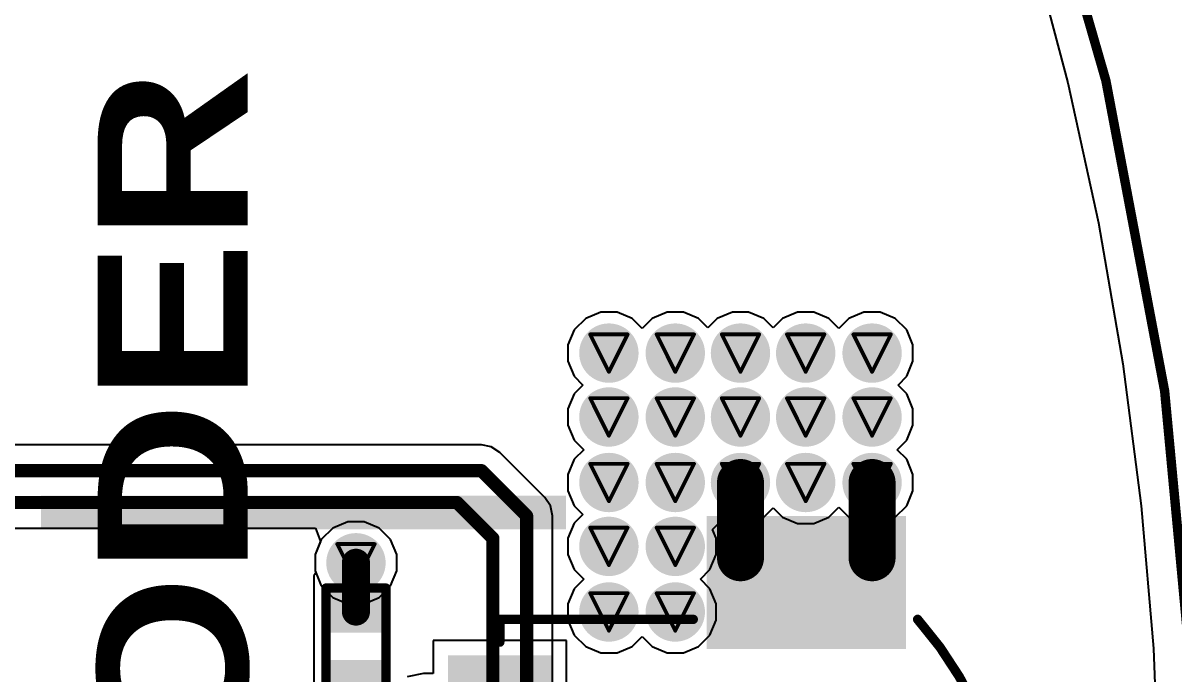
# Model space of a CAD drawing. Header units: inches. Extents: x -6 to 385, y -2 to 98.
# Drawn here: x 69.61 to 85.19, y 25.06 to 33.88 of the extents above; entities that cross this region are included whole.
import ezdxf

# ---------------------------------------------------------------- set-up
doc = ezdxf.new("R2010")
doc.units = ezdxf.units.IN
for name, color, linetype in [('Board outline', 216, 'Continuous'), ('Bottom Layer', 5, 'Continuous'), ('Bottom Overlay', 54, 'Continuous'), ('Bottom Paste', 16, 'Continuous'), ('Bottom Solder', 6, 'Continuous'), ('Drill Drawing', 1, 'Continuous'), ('Layer 1', 16, 'Continuous'), ('Layer 2', 76, 'Continuous'), ('Pad Holes', 156, 'Continuous'), ('Top Layer', 1, 'Continuous'), ('Top Overlay', 2, 'Continuous'), ('Top Paste', 8, 'Continuous'), ('Top Solder', 216, 'Continuous'), ('Via Holes', 16, 'Continuous')]:
    doc.layers.add(name, color=color, linetype=linetype)
doc.styles.add('Arial Black_Bold', font='', dxfattribs={"height": 0.2})
doc.styles.get('Arial Black_Bold').set_extended_font_data('Arial Black', bold=True)

# ---------------------------------------------------------------- blocks, each defined once
blk = doc.blocks.new('R___0402_B_25')
at = {"layer": 'Bottom Layer'}
for points in [[(-0.241, 0.318), (-0.241, -0.318), (-0.699, -0.318), (-0.699, 0.318)], [(0.699, 0.318), (0.699, -0.318), (0.241, -0.318), (0.241, 0.318)]]:
    blk.add_hatch(color=5, dxfattribs=at).paths.add_polyline_path(points)
at = {"layer": 'Bottom Paste'}
for points in [[(-0.241, 0.318), (-0.241, -0.318), (-0.699, -0.318), (-0.699, 0.318)], [(0.699, 0.318), (0.699, -0.318), (0.241, -0.318), (0.241, 0.318)]]:
    blk.add_hatch(color=16, dxfattribs=at).paths.add_polyline_path(points)
at = {"layer": 'Bottom Solder'}
for points in [[(-0.186, 0.373), (-0.186, -0.373), (-0.754, -0.373), (-0.754, 0.373)], [(0.754, 0.373), (0.754, -0.373), (0.186, -0.373), (0.186, 0.373)]]:
    blk.add_hatch(color=6, dxfattribs=at).paths.add_polyline_path(points)
at = {"layer": 'Bottom Overlay'}
for points, const_width in [([(-0.787, 0.406), (-0.787, -0.406)], 0.127), ([(-0.787, 0.406), (0.787, 0.406)], 0.127), ([(0.787, 0.406), (0.787, -0.406)], 0.127), ([(-0.813, 0.432), (0.813, 0.432)], 0.00323), ([(-0.787, -0.406), (0.787, -0.406)], 0.127)]:
    blk.add_lwpolyline(points, dxfattribs=dict(at, const_width=const_width))
for points, const_width in [([(-0.819, 0.406, 1), (-0.756, 0.406, 1)], 0.0635), ([(-0.819, 0.406, 1), (-0.756, 0.406, 1)], 0.0635), ([(0.756, 0.406, 1), (0.819, 0.406, 1)], 0.0635), ([(0.756, 0.406, 1), (0.819, 0.406, 1)], 0.0635), ([(-0.814, 0.432, 1), (-0.812, 0.432, 1)], 0.00161), ([(0.812, 0.432, 1), (0.814, 0.432, 1)], 0.00161), ([(-0.819, -0.406, 1), (-0.756, -0.406, 1)], 0.0635), ([(-0.819, -0.406, 1), (-0.756, -0.406, 1)], 0.0635), ([(0.756, -0.406, 1), (0.819, -0.406, 1)], 0.0635), ([(0.756, -0.406, 1), (0.819, -0.406, 1)], 0.0635)]:
    blk.add_lwpolyline(points, format="xyb", close=True, dxfattribs=dict(at, const_width=const_width))
blk = doc.blocks.new('EC05E1220401_101')
at = {"layer": 'Bottom Solder'}
h = blk.add_hatch(color=6, dxfattribs=at)
edge = h.paths.add_edge_path()
edge.add_arc((-1.2, -0.625), 0.102, 0, 360)
h = blk.add_hatch(color=6, dxfattribs=at)
edge = h.paths.add_edge_path()
edge.add_arc((1.2, -0.625), 0.102, 0, 360)
at = {"layer": 'Pad Holes'}
h = blk.add_hatch(color=7, dxfattribs=at)
edge = h.paths.add_edge_path()
edge.add_arc((-1.2, -0.625), 0.35, 0, 360)
h = blk.add_hatch(color=7, dxfattribs=at)
edge = h.paths.add_edge_path()
edge.add_arc((1.2, -0.625), 0.35, 0, 360)
at = {"layer": 'Top Layer'}
for points in [[(-4.65, 3.375), (-2.95, 3.375), (-2.95, 0.775), (-4.65, 0.775)], [(2.95, 3.375), (4.65, 3.375), (4.65, 0.775), (2.95, 0.775)], [(-2.762, -1.425), (-1.238, -1.425), (-1.238, -2.725), (-2.762, -2.725)], [(-0.762, -1.425), (0.762, -1.425), (0.762, -2.725), (-0.762, -2.725)], [(1.238, -1.425), (2.762, -1.425), (2.762, -2.725), (1.238, -2.725)]]:
    blk.add_hatch(color=1, dxfattribs=at).paths.add_polyline_path(points)
at = {"layer": 'Top Paste'}
for points in [[(-4.65, 3.375), (-2.95, 3.375), (-2.95, 0.775), (-4.65, 0.775)], [(2.95, 3.375), (4.65, 3.375), (4.65, 0.775), (2.95, 0.775)], [(-2.762, -1.425), (-1.238, -1.425), (-1.238, -2.725), (-2.762, -2.725)], [(-0.762, -1.425), (0.762, -1.425), (0.762, -2.725), (-0.762, -2.725)], [(1.238, -1.425), (2.762, -1.425), (2.762, -2.725), (1.238, -2.725)]]:
    blk.add_hatch(color=8, dxfattribs=at).paths.add_polyline_path(points)
at = {"layer": 'Top Solder'}
for points in [[(-4.701, 3.426), (-2.899, 3.426), (-2.899, 0.724), (-4.701, 0.724)], [(2.899, 3.426), (4.701, 3.426), (4.701, 0.724), (2.899, 0.724)], [(-2.813, -1.374), (-1.187, -1.374), (-1.187, -2.776), (-2.813, -2.776)], [(-0.813, -1.374), (0.813, -1.374), (0.813, -2.776), (-0.813, -2.776)], [(1.187, -1.374), (2.813, -1.374), (2.813, -2.776), (1.187, -2.776)]]:
    blk.add_hatch(color=216, dxfattribs=at).paths.add_polyline_path(points)
h = blk.add_hatch(color=216, dxfattribs=at)
edge = h.paths.add_edge_path()
edge.add_arc((-1.2, -0.625), 0.102, 0, 360)
h = blk.add_hatch(color=216, dxfattribs=at)
edge = h.paths.add_edge_path()
edge.add_arc((1.2, -0.625), 0.102, 0, 360)
at = {"layer": 'Top Overlay', "const_width": 0.127}
blk.add_lwpolyline([(-3.302, 3.583, -0.37914), (3.302, 3.583)], format="xyb", dxfattribs=at)
at = {"layer": 'Top Overlay'}
for points, const_width in [([(1.397, 3.005, 1), (-1.397, 3.005, 1)], 0.127), ([(-0.032, 4.275, 1), (0.032, 4.275, 1)], 0.0635), ([(-0.032, 4.275, 1), (0.032, 4.275, 1)], 0.0635), ([(-3.334, 3.583, 1), (-3.27, 3.583, 1)], 0.0635), ([(-1.048, 3.598, 1), (-0.984, 3.598, 1)], 0.0635), ([(-1.048, 3.598, 1), (-0.984, 3.598, 1)], 0.0635), ([(0.984, 3.597, 1), (1.048, 3.597, 1)], 0.0635), ([(0.984, 3.597, 1), (1.048, 3.597, 1)], 0.0635), ([(3.27, 3.583, 1), (3.334, 3.583, 1)], 0.0635), ([(-1.429, 3.005, 1), (-1.365, 3.005, 1)], 0.0635), ([(1.365, 3.005, 1), (1.429, 3.005, 1)], 0.0635), ([(-1.048, 2.412, 1), (-0.984, 2.412, 1)], 0.0635), ([(-1.048, 2.412, 1), (-0.984, 2.412, 1)], 0.0635), ([(0.984, 2.413, 1), (1.048, 2.413, 1)], 0.0635), ([(0.984, 2.413, 1), (1.048, 2.413, 1)], 0.0635), ([(-0.032, 1.735, 1), (0.032, 1.735, 1)], 0.0635), ([(-0.032, 1.735, 1), (0.032, 1.735, 1)], 0.0635), ([(-3.334, 0.544, 1), (-3.27, 0.544, 1)], 0.0635), ([(3.27, 0.544, 1), (3.334, 0.544, 1)], 0.0635), ([(0.508, -0.762, 1), (-0.508, -0.762, 1)], 0.127), ([(-0.54, -0.762, 1), (-0.476, -0.762, 1)], 0.0635), ([(0.476, -0.762, 1), (0.54, -0.762, 1)], 0.0635), ([(3.27, -1.906, 1), (3.334, -1.906, 1)], 0.0635), ([(-3.334, -2.075, 1), (-3.27, -2.075, 1)], 0.0635), ([(-3.334, -2.075, 1), (-3.27, -2.075, 1)], 0.0635), ([(-3.025, -2.075, 1), (-2.962, -2.075, 1)], 0.0635), ([(-1.039, -2.075, 1), (-0.975, -2.075, 1)], 0.0635), ([(-1.025, -2.075, 1), (-0.962, -2.075, 1)], 0.0635), ([(0.961, -2.075, 1), (1.025, -2.075, 1)], 0.0635), ([(0.975, -2.075, 1), (1.038, -2.075, 1)], 0.0635), ([(2.961, -2.075, 1), (3.025, -2.075, 1)], 0.0635), ([(3.27, -2.075, 1), (3.334, -2.075, 1)], 0.0635)]:
    blk.add_lwpolyline(points, format="xyb", close=True, dxfattribs=dict(at, const_width=const_width))
at = {"layer": 'Top Overlay', "const_width": 0.127}
for points in [[(-1.016, 3.598), (0, 4.275)], [(1.016, 3.597), (0, 4.275)], [(-1.016, 2.412), (-1.016, 3.598)], [(1.016, 2.413), (1.016, 3.597)], [(0, 1.735), (-1.016, 2.412)], [(0, 1.735), (1.016, 2.413)], [(-3.302, -2.075), (-3.302, 0.544)], [(3.302, -1.906), (3.302, 0.544)], [(-2.993, -2.075), (-3.302, -2.075)], [(-1.007, -2.075), (-0.993, -2.075)], [(0.993, -2.075), (1.007, -2.075)], [(3.302, -2.075), (2.993, -2.075)]]:
    blk.add_lwpolyline(points, dxfattribs=at)

msp = doc.modelspace()

# ---------------------------------------------------------------- hatches: boundary and pattern name
at = {"layer": 'Bottom Layer'}
h = msp.add_hatch(color=5, dxfattribs=at)
edge = h.paths.add_edge_path()
edge.add_arc((77.542, 29.407), 0.3, 0, 360)
h = msp.add_hatch(color=5, dxfattribs=at)
edge = h.paths.add_edge_path()
edge.add_arc((78.441, 29.407), 0.3, 0, 360)
h = msp.add_hatch(color=5, dxfattribs=at)
edge = h.paths.add_edge_path()
edge.add_arc((79.324, 29.407), 0.3, 0, 360)
h = msp.add_hatch(color=5, dxfattribs=at)
edge = h.paths.add_edge_path()
edge.add_arc((80.207, 29.407), 0.3, 0, 360)
h = msp.add_hatch(color=5, dxfattribs=at)
edge = h.paths.add_edge_path()
edge.add_arc((81.106, 29.407), 0.3, 0, 360)
h = msp.add_hatch(color=5, dxfattribs=at)
edge = h.paths.add_edge_path()
edge.add_arc((77.542, 28.542), 0.3, 0, 360)
h = msp.add_hatch(color=5, dxfattribs=at)
edge = h.paths.add_edge_path()
edge.add_arc((78.441, 28.542), 0.3, 0, 360)
h = msp.add_hatch(color=5, dxfattribs=at)
edge = h.paths.add_edge_path()
edge.add_arc((79.324, 28.542), 0.3, 0, 360)
h = msp.add_hatch(color=5, dxfattribs=at)
edge = h.paths.add_edge_path()
edge.add_arc((80.207, 28.542), 0.3, 0, 360)
h = msp.add_hatch(color=5, dxfattribs=at)
edge = h.paths.add_edge_path()
edge.add_arc((81.106, 28.542), 0.3, 0, 360)
h = msp.add_hatch(color=5, dxfattribs=at)
edge = h.paths.add_edge_path()
edge.add_arc((77.542, 27.655), 0.3, 0, 360)
h = msp.add_hatch(color=5, dxfattribs=at)
edge = h.paths.add_edge_path()
edge.add_arc((78.441, 27.655), 0.3, 0, 360)
h = msp.add_hatch(color=5, dxfattribs=at)
edge = h.paths.add_edge_path()
edge.add_arc((79.324, 27.655), 0.3, 0, 360)
h = msp.add_hatch(color=5, dxfattribs=at)
edge = h.paths.add_edge_path()
edge.add_arc((80.207, 27.655), 0.3, 0, 360)
h = msp.add_hatch(color=5, dxfattribs=at)
edge = h.paths.add_edge_path()
edge.add_arc((81.106, 27.655), 0.3, 0, 360)
h = msp.add_hatch(color=5, dxfattribs=at)
edge = h.paths.add_edge_path()
edge.add_arc((77.542, 26.79), 0.3, 0, 360)
h = msp.add_hatch(color=5, dxfattribs=at)
edge = h.paths.add_edge_path()
edge.add_arc((78.441, 26.79), 0.3, 0, 360)
h = msp.add_hatch(color=5, dxfattribs=at)
edge = h.paths.add_edge_path()
edge.add_arc((74.117, 26.568), 0.3, 0, 360)
h = msp.add_hatch(color=5, dxfattribs=at)
edge = h.paths.add_edge_path()
edge.add_arc((77.542, 25.902), 0.3, 0, 360)
h = msp.add_hatch(color=5, dxfattribs=at)
edge = h.paths.add_edge_path()
edge.add_arc((78.441, 25.902), 0.3, 0, 360)
at = {"layer": 'Bottom Solder'}
h = msp.add_hatch(color=6, dxfattribs=at)
edge = h.paths.add_edge_path()
edge.add_arc((77.542, 29.407), 0.402, 0, 360)
h = msp.add_hatch(color=6, dxfattribs=at)
edge = h.paths.add_edge_path()
edge.add_arc((78.441, 29.407), 0.402, 0, 360)
h = msp.add_hatch(color=6, dxfattribs=at)
edge = h.paths.add_edge_path()
edge.add_arc((79.324, 29.407), 0.402, 0, 360)
h = msp.add_hatch(color=6, dxfattribs=at)
edge = h.paths.add_edge_path()
edge.add_arc((80.207, 29.407), 0.402, 0, 360)
h = msp.add_hatch(color=6, dxfattribs=at)
edge = h.paths.add_edge_path()
edge.add_arc((81.106, 29.407), 0.402, 0, 360)
h = msp.add_hatch(color=6, dxfattribs=at)
edge = h.paths.add_edge_path()
edge.add_arc((77.542, 28.542), 0.402, 0, 360)
h = msp.add_hatch(color=6, dxfattribs=at)
edge = h.paths.add_edge_path()
edge.add_arc((78.441, 28.542), 0.402, 0, 360)
h = msp.add_hatch(color=6, dxfattribs=at)
edge = h.paths.add_edge_path()
edge.add_arc((79.324, 28.542), 0.402, 0, 360)
h = msp.add_hatch(color=6, dxfattribs=at)
edge = h.paths.add_edge_path()
edge.add_arc((80.207, 28.542), 0.402, 0, 360)
h = msp.add_hatch(color=6, dxfattribs=at)
edge = h.paths.add_edge_path()
edge.add_arc((81.106, 28.542), 0.402, 0, 360)
h = msp.add_hatch(color=6, dxfattribs=at)
edge = h.paths.add_edge_path()
edge.add_arc((77.542, 27.655), 0.402, 0, 360)
h = msp.add_hatch(color=6, dxfattribs=at)
edge = h.paths.add_edge_path()
edge.add_arc((78.441, 27.655), 0.402, 0, 360)
h = msp.add_hatch(color=6, dxfattribs=at)
edge = h.paths.add_edge_path()
edge.add_arc((79.324, 27.655), 0.402, 0, 360)
h = msp.add_hatch(color=6, dxfattribs=at)
edge = h.paths.add_edge_path()
edge.add_arc((80.207, 27.655), 0.402, 0, 360)
h = msp.add_hatch(color=6, dxfattribs=at)
edge = h.paths.add_edge_path()
edge.add_arc((81.106, 27.655), 0.402, 0, 360)
h = msp.add_hatch(color=6, dxfattribs=at)
edge = h.paths.add_edge_path()
edge.add_arc((77.542, 26.79), 0.402, 0, 360)
h = msp.add_hatch(color=6, dxfattribs=at)
edge = h.paths.add_edge_path()
edge.add_arc((78.441, 26.79), 0.402, 0, 360)
h = msp.add_hatch(color=6, dxfattribs=at)
edge = h.paths.add_edge_path()
edge.add_arc((74.117, 26.568), 0.402, 0, 360)
h = msp.add_hatch(color=6, dxfattribs=at)
edge = h.paths.add_edge_path()
edge.add_arc((77.542, 25.902), 0.402, 0, 360)
h = msp.add_hatch(color=6, dxfattribs=at)
edge = h.paths.add_edge_path()
edge.add_arc((78.441, 25.902), 0.402, 0, 360)
at = {"layer": 'Layer 1'}
h = msp.add_hatch(color=16, dxfattribs=at)
edge = h.paths.add_edge_path()
edge.add_arc((77.542, 29.407), 0.3, 0, 360)
h = msp.add_hatch(color=16, dxfattribs=at)
edge = h.paths.add_edge_path()
edge.add_arc((78.441, 29.407), 0.3, 0, 360)
h = msp.add_hatch(color=16, dxfattribs=at)
edge = h.paths.add_edge_path()
edge.add_arc((79.324, 29.407), 0.3, 0, 360)
h = msp.add_hatch(color=16, dxfattribs=at)
edge = h.paths.add_edge_path()
edge.add_arc((80.207, 29.407), 0.3, 0, 360)
h = msp.add_hatch(color=16, dxfattribs=at)
edge = h.paths.add_edge_path()
edge.add_arc((81.106, 29.407), 0.3, 0, 360)
h = msp.add_hatch(color=16, dxfattribs=at)
edge = h.paths.add_edge_path()
edge.add_arc((77.542, 28.542), 0.3, 0, 360)
h = msp.add_hatch(color=16, dxfattribs=at)
edge = h.paths.add_edge_path()
edge.add_arc((78.441, 28.542), 0.3, 0, 360)
h = msp.add_hatch(color=16, dxfattribs=at)
edge = h.paths.add_edge_path()
edge.add_arc((79.324, 28.542), 0.3, 0, 360)
h = msp.add_hatch(color=16, dxfattribs=at)
edge = h.paths.add_edge_path()
edge.add_arc((80.207, 28.542), 0.3, 0, 360)
h = msp.add_hatch(color=16, dxfattribs=at)
edge = h.paths.add_edge_path()
edge.add_arc((81.106, 28.542), 0.3, 0, 360)
h = msp.add_hatch(color=16, dxfattribs=at)
edge = h.paths.add_edge_path()
edge.add_arc((77.542, 27.655), 0.3, 0, 360)
h = msp.add_hatch(color=16, dxfattribs=at)
edge = h.paths.add_edge_path()
edge.add_arc((78.441, 27.655), 0.3, 0, 360)
h = msp.add_hatch(color=16, dxfattribs=at)
edge = h.paths.add_edge_path()
edge.add_arc((79.324, 27.655), 0.3, 0, 360)
h = msp.add_hatch(color=16, dxfattribs=at)
edge = h.paths.add_edge_path()
edge.add_arc((80.207, 27.655), 0.3, 0, 360)
h = msp.add_hatch(color=16, dxfattribs=at)
edge = h.paths.add_edge_path()
edge.add_arc((81.106, 27.655), 0.3, 0, 360)
h = msp.add_hatch(color=16, dxfattribs=at)
edge = h.paths.add_edge_path()
edge.add_arc((77.542, 26.79), 0.3, 0, 360)
h = msp.add_hatch(color=16, dxfattribs=at)
edge = h.paths.add_edge_path()
edge.add_arc((78.441, 26.79), 0.3, 0, 360)
h = msp.add_hatch(color=16, dxfattribs=at)
edge = h.paths.add_edge_path()
edge.add_arc((74.117, 26.568), 0.3, 0, 360)
h = msp.add_hatch(color=16, dxfattribs=at)
edge = h.paths.add_edge_path()
edge.add_arc((77.542, 25.902), 0.3, 0, 360)
h = msp.add_hatch(color=16, dxfattribs=at)
edge = h.paths.add_edge_path()
edge.add_arc((78.441, 25.902), 0.3, 0, 360)
at = {"layer": 'Layer 2'}
h = msp.add_hatch(color=76, dxfattribs=at)
edge = h.paths.add_edge_path()
edge.add_arc((77.542, 29.407), 0.3, 0, 360)
h = msp.add_hatch(color=76, dxfattribs=at)
edge = h.paths.add_edge_path()
edge.add_arc((78.441, 29.407), 0.3, 0, 360)
h = msp.add_hatch(color=76, dxfattribs=at)
edge = h.paths.add_edge_path()
edge.add_arc((79.324, 29.407), 0.3, 0, 360)
h = msp.add_hatch(color=76, dxfattribs=at)
edge = h.paths.add_edge_path()
edge.add_arc((80.207, 29.407), 0.3, 0, 360)
h = msp.add_hatch(color=76, dxfattribs=at)
edge = h.paths.add_edge_path()
edge.add_arc((81.106, 29.407), 0.3, 0, 360)
h = msp.add_hatch(color=76, dxfattribs=at)
edge = h.paths.add_edge_path()
edge.add_arc((77.542, 28.542), 0.3, 0, 360)
h = msp.add_hatch(color=76, dxfattribs=at)
edge = h.paths.add_edge_path()
edge.add_arc((78.441, 28.542), 0.3, 0, 360)
h = msp.add_hatch(color=76, dxfattribs=at)
edge = h.paths.add_edge_path()
edge.add_arc((79.324, 28.542), 0.3, 0, 360)
h = msp.add_hatch(color=76, dxfattribs=at)
edge = h.paths.add_edge_path()
edge.add_arc((80.207, 28.542), 0.3, 0, 360)
h = msp.add_hatch(color=76, dxfattribs=at)
edge = h.paths.add_edge_path()
edge.add_arc((81.106, 28.542), 0.3, 0, 360)
h = msp.add_hatch(color=76, dxfattribs=at)
edge = h.paths.add_edge_path()
edge.add_arc((77.542, 27.655), 0.3, 0, 360)
h = msp.add_hatch(color=76, dxfattribs=at)
edge = h.paths.add_edge_path()
edge.add_arc((78.441, 27.655), 0.3, 0, 360)
h = msp.add_hatch(color=76, dxfattribs=at)
edge = h.paths.add_edge_path()
edge.add_arc((79.324, 27.655), 0.3, 0, 360)
h = msp.add_hatch(color=76, dxfattribs=at)
edge = h.paths.add_edge_path()
edge.add_arc((80.207, 27.655), 0.3, 0, 360)
h = msp.add_hatch(color=76, dxfattribs=at)
edge = h.paths.add_edge_path()
edge.add_arc((81.106, 27.655), 0.3, 0, 360)
h = msp.add_hatch(color=76, dxfattribs=at)
edge = h.paths.add_edge_path()
edge.add_arc((77.542, 26.79), 0.3, 0, 360)
h = msp.add_hatch(color=76, dxfattribs=at)
edge = h.paths.add_edge_path()
edge.add_arc((78.441, 26.79), 0.3, 0, 360)
h = msp.add_hatch(color=76, dxfattribs=at)
edge = h.paths.add_edge_path()
edge.add_arc((74.117, 26.568), 0.3, 0, 360)
h = msp.add_hatch(color=76, dxfattribs=at)
edge = h.paths.add_edge_path()
edge.add_arc((77.542, 25.902), 0.3, 0, 360)
h = msp.add_hatch(color=76, dxfattribs=at)
edge = h.paths.add_edge_path()
edge.add_arc((78.441, 25.902), 0.3, 0, 360)
at = {"layer": 'Top Layer'}
h = msp.add_hatch(color=1, dxfattribs=at)
edge = h.paths.add_edge_path()
edge.add_arc((77.542, 29.407), 0.3, 0, 360)
h = msp.add_hatch(color=1, dxfattribs=at)
edge = h.paths.add_edge_path()
edge.add_arc((78.441, 29.407), 0.3, 0, 360)
h = msp.add_hatch(color=1, dxfattribs=at)
edge = h.paths.add_edge_path()
edge.add_arc((79.324, 29.407), 0.3, 0, 360)
h = msp.add_hatch(color=1, dxfattribs=at)
edge = h.paths.add_edge_path()
edge.add_arc((80.207, 29.407), 0.3, 0, 360)
h = msp.add_hatch(color=1, dxfattribs=at)
edge = h.paths.add_edge_path()
edge.add_arc((81.106, 29.407), 0.3, 0, 360)
h = msp.add_hatch(color=1, dxfattribs=at)
edge = h.paths.add_edge_path()
edge.add_arc((77.542, 28.542), 0.3, 0, 360)
h = msp.add_hatch(color=1, dxfattribs=at)
edge = h.paths.add_edge_path()
edge.add_arc((78.441, 28.542), 0.3, 0, 360)
h = msp.add_hatch(color=1, dxfattribs=at)
edge = h.paths.add_edge_path()
edge.add_arc((79.324, 28.542), 0.3, 0, 360)
h = msp.add_hatch(color=1, dxfattribs=at)
edge = h.paths.add_edge_path()
edge.add_arc((80.207, 28.542), 0.3, 0, 360)
h = msp.add_hatch(color=1, dxfattribs=at)
edge = h.paths.add_edge_path()
edge.add_arc((81.106, 28.542), 0.3, 0, 360)
h = msp.add_hatch(color=1, dxfattribs=at)
edge = h.paths.add_edge_path()
edge.add_arc((77.542, 27.655), 0.3, 0, 360)
h = msp.add_hatch(color=1, dxfattribs=at)
edge = h.paths.add_edge_path()
edge.add_arc((78.441, 27.655), 0.3, 0, 360)
h = msp.add_hatch(color=1, dxfattribs=at)
edge = h.paths.add_edge_path()
edge.add_arc((79.324, 27.655), 0.3, 0, 360)
h = msp.add_hatch(color=1, dxfattribs=at)
edge = h.paths.add_edge_path()
edge.add_arc((80.207, 27.655), 0.3, 0, 360)
h = msp.add_hatch(color=1, dxfattribs=at)
edge = h.paths.add_edge_path()
edge.add_arc((81.106, 27.655), 0.3, 0, 360)
h = msp.add_hatch(color=1, dxfattribs=at)
edge = h.paths.add_edge_path()
edge.add_arc((77.542, 26.79), 0.3, 0, 360)
h = msp.add_hatch(color=1, dxfattribs=at)
edge = h.paths.add_edge_path()
edge.add_arc((78.441, 26.79), 0.3, 0, 360)
h = msp.add_hatch(color=1, dxfattribs=at)
edge = h.paths.add_edge_path()
edge.add_arc((74.117, 26.568), 0.3, 0, 360)
h = msp.add_hatch(color=1, dxfattribs=at)
edge = h.paths.add_edge_path()
edge.add_arc((77.542, 25.902), 0.3, 0, 360)
h = msp.add_hatch(color=1, dxfattribs=at)
edge = h.paths.add_edge_path()
edge.add_arc((78.441, 25.902), 0.3, 0, 360)
at = {"layer": 'Top Overlay'}
msp.add_hatch(color=2, dxfattribs=at).paths.add_polyline_path([(76.962, 27.479), (69.85, 27.479), (69.85, 27.022), (76.962, 27.022)])
at = {"layer": 'Top Solder'}
h = msp.add_hatch(color=216, dxfattribs=at)
edge = h.paths.add_edge_path()
edge.add_arc((77.542, 29.407), 0.402, 0, 360)
h = msp.add_hatch(color=216, dxfattribs=at)
edge = h.paths.add_edge_path()
edge.add_arc((78.441, 29.407), 0.402, 0, 360)
h = msp.add_hatch(color=216, dxfattribs=at)
edge = h.paths.add_edge_path()
edge.add_arc((79.324, 29.407), 0.402, 0, 360)
h = msp.add_hatch(color=216, dxfattribs=at)
edge = h.paths.add_edge_path()
edge.add_arc((80.207, 29.407), 0.402, 0, 360)
h = msp.add_hatch(color=216, dxfattribs=at)
edge = h.paths.add_edge_path()
edge.add_arc((81.106, 29.407), 0.402, 0, 360)
h = msp.add_hatch(color=216, dxfattribs=at)
edge = h.paths.add_edge_path()
edge.add_arc((77.542, 28.542), 0.402, 0, 360)
h = msp.add_hatch(color=216, dxfattribs=at)
edge = h.paths.add_edge_path()
edge.add_arc((78.441, 28.542), 0.402, 0, 360)
h = msp.add_hatch(color=216, dxfattribs=at)
edge = h.paths.add_edge_path()
edge.add_arc((79.324, 28.542), 0.402, 0, 360)
h = msp.add_hatch(color=216, dxfattribs=at)
edge = h.paths.add_edge_path()
edge.add_arc((80.207, 28.542), 0.402, 0, 360)
h = msp.add_hatch(color=216, dxfattribs=at)
edge = h.paths.add_edge_path()
edge.add_arc((81.106, 28.542), 0.402, 0, 360)
h = msp.add_hatch(color=216, dxfattribs=at)
edge = h.paths.add_edge_path()
edge.add_arc((77.542, 27.655), 0.402, 0, 360)
h = msp.add_hatch(color=216, dxfattribs=at)
edge = h.paths.add_edge_path()
edge.add_arc((78.441, 27.655), 0.402, 0, 360)
h = msp.add_hatch(color=216, dxfattribs=at)
edge = h.paths.add_edge_path()
edge.add_arc((79.324, 27.655), 0.402, 0, 360)
h = msp.add_hatch(color=216, dxfattribs=at)
edge = h.paths.add_edge_path()
edge.add_arc((80.207, 27.655), 0.402, 0, 360)
h = msp.add_hatch(color=216, dxfattribs=at)
edge = h.paths.add_edge_path()
edge.add_arc((81.106, 27.655), 0.402, 0, 360)
h = msp.add_hatch(color=216, dxfattribs=at)
edge = h.paths.add_edge_path()
edge.add_arc((77.542, 26.79), 0.402, 0, 360)
h = msp.add_hatch(color=216, dxfattribs=at)
edge = h.paths.add_edge_path()
edge.add_arc((78.441, 26.79), 0.402, 0, 360)
h = msp.add_hatch(color=216, dxfattribs=at)
edge = h.paths.add_edge_path()
edge.add_arc((74.117, 26.568), 0.402, 0, 360)
h = msp.add_hatch(color=216, dxfattribs=at)
edge = h.paths.add_edge_path()
edge.add_arc((77.542, 25.902), 0.402, 0, 360)
h = msp.add_hatch(color=216, dxfattribs=at)
edge = h.paths.add_edge_path()
edge.add_arc((78.441, 25.902), 0.402, 0, 360)
at = {"layer": 'Via Holes'}
h = msp.add_hatch(color=7, dxfattribs=at)
edge = h.paths.add_edge_path()
edge.add_arc((77.542, 29.407), 0.15, 0, 360)
h = msp.add_hatch(color=7, dxfattribs=at)
edge = h.paths.add_edge_path()
edge.add_arc((78.441, 29.407), 0.15, 0, 360)
h = msp.add_hatch(color=7, dxfattribs=at)
edge = h.paths.add_edge_path()
edge.add_arc((79.324, 29.407), 0.15, 0, 360)
h = msp.add_hatch(color=7, dxfattribs=at)
edge = h.paths.add_edge_path()
edge.add_arc((80.207, 29.407), 0.15, 0, 360)
h = msp.add_hatch(color=7, dxfattribs=at)
edge = h.paths.add_edge_path()
edge.add_arc((81.106, 29.407), 0.15, 0, 360)
h = msp.add_hatch(color=7, dxfattribs=at)
edge = h.paths.add_edge_path()
edge.add_arc((77.542, 28.542), 0.15, 0, 360)
h = msp.add_hatch(color=7, dxfattribs=at)
edge = h.paths.add_edge_path()
edge.add_arc((78.441, 28.542), 0.15, 0, 360)
h = msp.add_hatch(color=7, dxfattribs=at)
edge = h.paths.add_edge_path()
edge.add_arc((79.324, 28.542), 0.15, 0, 360)
h = msp.add_hatch(color=7, dxfattribs=at)
edge = h.paths.add_edge_path()
edge.add_arc((80.207, 28.542), 0.15, 0, 360)
h = msp.add_hatch(color=7, dxfattribs=at)
edge = h.paths.add_edge_path()
edge.add_arc((81.106, 28.542), 0.15, 0, 360)
h = msp.add_hatch(color=7, dxfattribs=at)
edge = h.paths.add_edge_path()
edge.add_arc((77.542, 27.655), 0.15, 0, 360)
h = msp.add_hatch(color=7, dxfattribs=at)
edge = h.paths.add_edge_path()
edge.add_arc((78.441, 27.655), 0.15, 0, 360)
h = msp.add_hatch(color=7, dxfattribs=at)
edge = h.paths.add_edge_path()
edge.add_arc((79.324, 27.655), 0.15, 0, 360)
h = msp.add_hatch(color=7, dxfattribs=at)
edge = h.paths.add_edge_path()
edge.add_arc((80.207, 27.655), 0.15, 0, 360)
h = msp.add_hatch(color=7, dxfattribs=at)
edge = h.paths.add_edge_path()
edge.add_arc((81.106, 27.655), 0.15, 0, 360)
h = msp.add_hatch(color=7, dxfattribs=at)
edge = h.paths.add_edge_path()
edge.add_arc((77.542, 26.79), 0.15, 0, 360)
h = msp.add_hatch(color=7, dxfattribs=at)
edge = h.paths.add_edge_path()
edge.add_arc((78.441, 26.79), 0.15, 0, 360)
h = msp.add_hatch(color=7, dxfattribs=at)
edge = h.paths.add_edge_path()
edge.add_arc((74.117, 26.568), 0.15, 0, 360)
h = msp.add_hatch(color=7, dxfattribs=at)
edge = h.paths.add_edge_path()
edge.add_arc((77.542, 25.902), 0.15, 0, 360)
h = msp.add_hatch(color=7, dxfattribs=at)
edge = h.paths.add_edge_path()
edge.add_arc((78.441, 25.902), 0.15, 0, 360)

# ---------------------------------------------------------------- linework, layer by layer
at = {"layer": 'Board outline', "const_width": 0.127}
msp.add_lwpolyline([(79.597, 45, -0.263107), (79.597, 0)], format="xyb", dxfattribs=at)
at = {"layer": 'Bottom Layer'}
for p, q in [((83.264, 34.938), (83.757, 33.064)), ((83.757, 33.064), (84.17, 31.17)), ((84.17, 31.17), (84.501, 29.26)), ((84.501, 29.26), (84.749, 27.337)), ((75.816, 28.166), (52.215, 28.166)), ((75.95, 28.139), (75.816, 28.166)), ((76.063, 28.063), (75.95, 28.139)), ((76.676, 27.451), (76.063, 28.063)), ((76.752, 27.337), (76.676, 27.451)), ((76.676, 27.451), (76.676, 27.451)), ((76.778, 27.203), (76.752, 27.337)), ((84.749, 27.337), (84.915, 25.406)), ((76.778, 23.963), (76.778, 27.203)), ((55.632, 27.035), (73.568, 27.035)), ((73.568, 27.035), (73.637, 26.857)), ((73.637, 26.857), (73.563, 26.679)), ((73.563, 26.679), (73.563, 26.458)), ((73.574, 26.433), (73.546, 26.391)), ((73.546, 26.391), (73.546, 26.391)), ((73.546, 26.391), (73.546, 25.425)), ((73.563, 26.458), (73.574, 26.433)), ((73.546, 25.425), (73.546, 24.486)), ((84.915, 25.406), (84.999, 23.469))]:
    msp.add_line(p, q, dxfattribs=at)
for points, const_width in [([(52.215, 27.816), (75.816, 27.816)], 0.178), ([(75.816, 27.816), (76.429, 27.203)], 0.178), ([(52.286, 27.384), (75.486, 27.384)], 0.178), ([(75.486, 27.384), (75.971, 26.899)], 0.178), ([(76.429, 20.863), (76.429, 27.203)], 0.178), ([(75.971, 24.785), (75.971, 26.899)], 0.178), ([(74.117, 25.908), (74.117, 26.568)], 0.381)]:
    msp.add_lwpolyline(points, dxfattribs=dict(at, const_width=const_width))
for points, const_width in [([(75.771, 27.816, 1), (75.86, 27.816, 1)], 0.0889), ([(75.771, 27.816, 1), (75.86, 27.816, 1)], 0.0889), ([(75.441, 27.384, 1), (75.53, 27.384, 1)], 0.0889), ([(75.441, 27.384, 1), (75.53, 27.384, 1)], 0.0889), ([(76.384, 27.203, 1), (76.473, 27.203, 1)], 0.0889), ([(76.384, 27.203, 1), (76.473, 27.203, 1)], 0.0889), ([(75.927, 26.899, 1), (76.016, 26.899, 1)], 0.0889), ([(75.927, 26.899, 1), (76.016, 26.899, 1)], 0.0889), ([(74.022, 26.568, 1), (74.212, 26.568, 1)], 0.191), ([(74.022, 25.908, 1), (74.212, 25.908, 1)], 0.191)]:
    msp.add_lwpolyline(points, format="xyb", close=True, dxfattribs=dict(at, const_width=const_width))
at = {"layer": 'Drill Drawing', "const_width": 0.0508}
for points in [[(77.288, 29.661), (77.796, 29.661)], [(77.288, 29.661), (77.542, 29.153)], [(77.542, 29.153), (77.796, 29.661)], [(78.187, 29.661), (78.695, 29.661)], [(78.187, 29.661), (78.441, 29.153)], [(78.441, 29.153), (78.695, 29.661)], [(79.07, 29.661), (79.578, 29.661)], [(79.07, 29.661), (79.324, 29.153)], [(79.324, 29.153), (79.578, 29.661)], [(79.953, 29.661), (80.461, 29.661)], [(79.953, 29.661), (80.207, 29.153)], [(80.207, 29.153), (80.461, 29.661)], [(80.852, 29.661), (81.36, 29.661)], [(80.852, 29.661), (81.106, 29.153)], [(81.106, 29.153), (81.36, 29.661)], [(77.288, 28.796), (77.796, 28.796)], [(77.288, 28.796), (77.542, 28.288)], [(77.542, 28.288), (77.796, 28.796)], [(78.187, 28.796), (78.695, 28.796)], [(78.187, 28.796), (78.441, 28.288)], [(78.441, 28.288), (78.695, 28.796)], [(79.07, 28.796), (79.578, 28.796)], [(79.07, 28.796), (79.324, 28.288)], [(79.324, 28.288), (79.578, 28.796)], [(79.953, 28.796), (80.461, 28.796)], [(79.953, 28.796), (80.207, 28.288)], [(80.207, 28.288), (80.461, 28.796)], [(80.852, 28.796), (81.36, 28.796)], [(80.852, 28.796), (81.106, 28.288)], [(81.106, 28.288), (81.36, 28.796)], [(77.288, 27.909), (77.796, 27.909)], [(77.288, 27.909), (77.542, 27.401)], [(77.542, 27.401), (77.796, 27.909)], [(78.187, 27.909), (78.695, 27.909)], [(78.187, 27.909), (78.441, 27.401)], [(78.441, 27.401), (78.695, 27.909)], [(79.07, 27.909), (79.578, 27.909)], [(79.07, 27.909), (79.324, 27.401)], [(79.324, 27.401), (79.578, 27.909)], [(79.953, 27.909), (80.461, 27.909)], [(79.953, 27.909), (80.207, 27.401)], [(80.207, 27.401), (80.461, 27.909)], [(80.852, 27.909), (81.36, 27.909)], [(80.852, 27.909), (81.106, 27.401)], [(81.106, 27.401), (81.36, 27.909)], [(77.288, 27.044), (77.796, 27.044)], [(77.288, 27.044), (77.542, 26.536)], [(77.542, 26.536), (77.796, 27.044)], [(78.187, 27.044), (78.695, 27.044)], [(78.187, 27.044), (78.441, 26.536)], [(78.441, 26.536), (78.695, 27.044)], [(73.863, 26.822), (74.371, 26.822)], [(73.863, 26.822), (74.117, 26.314)], [(74.117, 26.314), (74.371, 26.822)], [(77.288, 26.156), (77.796, 26.156)], [(77.288, 26.156), (77.542, 25.648)], [(77.542, 25.648), (77.796, 26.156)], [(78.187, 26.156), (78.695, 26.156)], [(78.187, 26.156), (78.441, 25.648)], [(78.441, 25.648), (78.695, 26.156)]]:
    msp.add_lwpolyline(points, dxfattribs=at)
at = {"layer": 'Drill Drawing', "const_width": 0.0254}
for points in [[(77.276, 29.661, 1), (77.301, 29.661, 1)], [(77.276, 29.661, 1), (77.301, 29.661, 1)], [(77.784, 29.661, 1), (77.809, 29.661, 1)], [(77.784, 29.661, 1), (77.809, 29.661, 1)], [(78.175, 29.661, 1), (78.2, 29.661, 1)], [(78.175, 29.661, 1), (78.2, 29.661, 1)], [(78.683, 29.661, 1), (78.708, 29.661, 1)], [(78.683, 29.661, 1), (78.708, 29.661, 1)], [(79.057, 29.661, 1), (79.083, 29.661, 1)], [(79.057, 29.661, 1), (79.083, 29.661, 1)], [(79.565, 29.661, 1), (79.591, 29.661, 1)], [(79.565, 29.661, 1), (79.591, 29.661, 1)], [(79.94, 29.661, 1), (79.966, 29.661, 1)], [(79.94, 29.661, 1), (79.966, 29.661, 1)], [(80.448, 29.661, 1), (80.474, 29.661, 1)], [(80.448, 29.661, 1), (80.474, 29.661, 1)], [(80.839, 29.661, 1), (80.865, 29.661, 1)], [(80.839, 29.661, 1), (80.865, 29.661, 1)], [(81.347, 29.661, 1), (81.373, 29.661, 1)], [(81.347, 29.661, 1), (81.373, 29.661, 1)], [(77.53, 29.153, 1), (77.555, 29.153, 1)], [(77.53, 29.153, 1), (77.555, 29.153, 1)], [(78.429, 29.153, 1), (78.454, 29.153, 1)], [(78.429, 29.153, 1), (78.454, 29.153, 1)], [(79.311, 29.153, 1), (79.337, 29.153, 1)], [(79.311, 29.153, 1), (79.337, 29.153, 1)], [(80.194, 29.153, 1), (80.22, 29.153, 1)], [(80.194, 29.153, 1), (80.22, 29.153, 1)], [(81.093, 29.153, 1), (81.119, 29.153, 1)], [(81.093, 29.153, 1), (81.119, 29.153, 1)], [(77.276, 28.796, 1), (77.301, 28.796, 1)], [(77.276, 28.796, 1), (77.301, 28.796, 1)], [(77.784, 28.796, 1), (77.809, 28.796, 1)], [(77.784, 28.796, 1), (77.809, 28.796, 1)], [(78.175, 28.796, 1), (78.2, 28.796, 1)], [(78.175, 28.796, 1), (78.2, 28.796, 1)], [(78.683, 28.796, 1), (78.708, 28.796, 1)], [(78.683, 28.796, 1), (78.708, 28.796, 1)], [(79.057, 28.796, 1), (79.083, 28.796, 1)], [(79.057, 28.796, 1), (79.083, 28.796, 1)], [(79.565, 28.796, 1), (79.591, 28.796, 1)], [(79.565, 28.796, 1), (79.591, 28.796, 1)], [(79.94, 28.796, 1), (79.966, 28.796, 1)], [(79.94, 28.796, 1), (79.966, 28.796, 1)], [(80.448, 28.796, 1), (80.474, 28.796, 1)], [(80.448, 28.796, 1), (80.474, 28.796, 1)], [(80.839, 28.796, 1), (80.865, 28.796, 1)], [(80.839, 28.796, 1), (80.865, 28.796, 1)], [(81.347, 28.796, 1), (81.373, 28.796, 1)], [(81.347, 28.796, 1), (81.373, 28.796, 1)], [(77.53, 28.288, 1), (77.555, 28.288, 1)], [(77.53, 28.288, 1), (77.555, 28.288, 1)], [(78.429, 28.288, 1), (78.454, 28.288, 1)], [(78.429, 28.288, 1), (78.454, 28.288, 1)], [(79.311, 28.288, 1), (79.337, 28.288, 1)], [(79.311, 28.288, 1), (79.337, 28.288, 1)], [(80.194, 28.288, 1), (80.22, 28.288, 1)], [(80.194, 28.288, 1), (80.22, 28.288, 1)], [(81.093, 28.288, 1), (81.119, 28.288, 1)], [(81.093, 28.288, 1), (81.119, 28.288, 1)], [(77.276, 27.909, 1), (77.301, 27.909, 1)], [(77.276, 27.909, 1), (77.301, 27.909, 1)], [(77.784, 27.909, 1), (77.809, 27.909, 1)], [(77.784, 27.909, 1), (77.809, 27.909, 1)], [(78.175, 27.909, 1), (78.2, 27.909, 1)], [(78.175, 27.909, 1), (78.2, 27.909, 1)], [(78.683, 27.909, 1), (78.708, 27.909, 1)], [(78.683, 27.909, 1), (78.708, 27.909, 1)], [(79.057, 27.909, 1), (79.083, 27.909, 1)], [(79.057, 27.909, 1), (79.083, 27.909, 1)], [(79.565, 27.909, 1), (79.591, 27.909, 1)], [(79.565, 27.909, 1), (79.591, 27.909, 1)], [(79.94, 27.909, 1), (79.966, 27.909, 1)], [(79.94, 27.909, 1), (79.966, 27.909, 1)], [(80.448, 27.909, 1), (80.474, 27.909, 1)], [(80.448, 27.909, 1), (80.474, 27.909, 1)], [(80.839, 27.909, 1), (80.865, 27.909, 1)], [(80.839, 27.909, 1), (80.865, 27.909, 1)], [(81.347, 27.909, 1), (81.373, 27.909, 1)], [(81.347, 27.909, 1), (81.373, 27.909, 1)], [(77.53, 27.401, 1), (77.555, 27.401, 1)], [(77.53, 27.401, 1), (77.555, 27.401, 1)], [(78.429, 27.401, 1), (78.454, 27.401, 1)], [(78.429, 27.401, 1), (78.454, 27.401, 1)], [(79.311, 27.401, 1), (79.337, 27.401, 1)], [(79.311, 27.401, 1), (79.337, 27.401, 1)], [(80.194, 27.401, 1), (80.22, 27.401, 1)], [(80.194, 27.401, 1), (80.22, 27.401, 1)], [(81.093, 27.401, 1), (81.119, 27.401, 1)], [(81.093, 27.401, 1), (81.119, 27.401, 1)], [(77.276, 27.044, 1), (77.301, 27.044, 1)], [(77.276, 27.044, 1), (77.301, 27.044, 1)], [(77.784, 27.044, 1), (77.809, 27.044, 1)], [(77.784, 27.044, 1), (77.809, 27.044, 1)], [(78.175, 27.044, 1), (78.2, 27.044, 1)], [(78.175, 27.044, 1), (78.2, 27.044, 1)], [(78.683, 27.044, 1), (78.708, 27.044, 1)], [(78.683, 27.044, 1), (78.708, 27.044, 1)], [(73.85, 26.822, 1), (73.876, 26.822, 1)], [(73.85, 26.822, 1), (73.876, 26.822, 1)], [(74.359, 26.822, 1), (74.384, 26.822, 1)], [(74.359, 26.822, 1), (74.384, 26.822, 1)], [(77.53, 26.536, 1), (77.555, 26.536, 1)], [(77.53, 26.536, 1), (77.555, 26.536, 1)], [(78.429, 26.536, 1), (78.454, 26.536, 1)], [(78.429, 26.536, 1), (78.454, 26.536, 1)], [(74.105, 26.314, 1), (74.13, 26.314, 1)], [(74.105, 26.314, 1), (74.13, 26.314, 1)], [(77.276, 26.156, 1), (77.301, 26.156, 1)], [(77.276, 26.156, 1), (77.301, 26.156, 1)], [(77.784, 26.156, 1), (77.809, 26.156, 1)], [(77.784, 26.156, 1), (77.809, 26.156, 1)], [(78.175, 26.156, 1), (78.2, 26.156, 1)], [(78.175, 26.156, 1), (78.2, 26.156, 1)], [(78.683, 26.156, 1), (78.708, 26.156, 1)], [(78.683, 26.156, 1), (78.708, 26.156, 1)], [(77.53, 25.648, 1), (77.555, 25.648, 1)], [(77.53, 25.648, 1), (77.555, 25.648, 1)], [(78.429, 25.648, 1), (78.454, 25.648, 1)], [(78.429, 25.648, 1), (78.454, 25.648, 1)]]:
    msp.add_lwpolyline(points, format="xyb", close=True, dxfattribs=at)
at = {"layer": 'Layer 1'}
for p, q in [((83.264, 34.938), (83.757, 33.064)), ((83.757, 33.064), (84.17, 31.17)), ((84.17, 31.17), (84.501, 29.26)), ((84.501, 29.26), (84.749, 27.337)), ((84.749, 27.337), (84.915, 25.406)), ((74.007, 27.122), (73.803, 27.038)), ((74.227, 27.122), (74.007, 27.122)), ((74.431, 27.038), (74.227, 27.122)), ((73.803, 27.038), (73.648, 26.882)), ((74.587, 26.882), (74.431, 27.038)), ((73.648, 26.882), (73.563, 26.679)), ((74.671, 26.679), (74.587, 26.882)), ((73.563, 26.679), (73.563, 26.458)), ((74.671, 26.458), (74.671, 26.679)), ((73.563, 26.458), (73.648, 26.255)), ((74.587, 26.255), (74.671, 26.458)), ((73.648, 26.255), (73.803, 26.099)), ((74.431, 26.099), (74.587, 26.255)), ((73.803, 26.099), (74.007, 26.014)), ((74.227, 26.014), (74.431, 26.099)), ((74.007, 26.014), (74.227, 26.014)), ((84.915, 25.406), (84.999, 23.469))]:
    msp.add_line(p, q, dxfattribs=at)
at = {"layer": 'Layer 2'}
for p, q in [((83.264, 34.938), (83.757, 33.064)), ((83.757, 33.064), (84.17, 31.17)), ((84.17, 31.17), (84.501, 29.26)), ((77.432, 29.961), (77.229, 29.877)), ((77.653, 29.961), (77.432, 29.961)), ((77.856, 29.877), (77.653, 29.961)), ((78.331, 29.961), (78.127, 29.877)), ((78.551, 29.961), (78.331, 29.961)), ((78.755, 29.877), (78.551, 29.961)), ((79.214, 29.961), (79.01, 29.877)), ((79.434, 29.961), (79.214, 29.961)), ((79.638, 29.877), (79.434, 29.961)), ((80.097, 29.961), (79.893, 29.877)), ((80.317, 29.961), (80.097, 29.961)), ((80.521, 29.877), (80.317, 29.961)), ((80.996, 29.961), (80.792, 29.877)), ((81.216, 29.961), (80.996, 29.961)), ((81.42, 29.877), (81.216, 29.961)), ((77.229, 29.877), (77.073, 29.721)), ((77.992, 29.741), (77.856, 29.877)), ((78.127, 29.877), (77.992, 29.741)), ((78.883, 29.749), (78.755, 29.877)), ((79.01, 29.877), (78.883, 29.749)), ((79.766, 29.749), (79.638, 29.877)), ((79.893, 29.877), (79.766, 29.749)), ((80.656, 29.741), (80.521, 29.877)), ((80.792, 29.877), (80.656, 29.741)), ((81.576, 29.721), (81.42, 29.877)), ((77.073, 29.721), (76.988, 29.517)), ((81.66, 29.517), (81.576, 29.721)), ((76.988, 29.517), (76.988, 29.297)), ((81.66, 29.297), (81.66, 29.517)), ((76.988, 29.297), (77.073, 29.093)), ((81.576, 29.093), (81.66, 29.297)), ((84.501, 29.26), (84.749, 27.337)), ((77.073, 29.093), (77.191, 28.975)), ((81.457, 28.975), (81.576, 29.093)), ((77.073, 28.856), (76.988, 28.652)), ((77.191, 28.975), (77.073, 28.856)), ((81.576, 28.856), (81.457, 28.975)), ((81.66, 28.652), (81.576, 28.856)), ((76.988, 28.652), (76.988, 28.432)), ((81.66, 28.432), (81.66, 28.652)), ((76.988, 28.432), (77.073, 28.228)), ((81.576, 28.228), (81.66, 28.432)), ((77.073, 28.228), (77.203, 28.098)), ((81.446, 28.098), (81.576, 28.228)), ((77.203, 28.098), (77.073, 27.969)), ((81.576, 27.969), (81.446, 28.098)), ((77.073, 27.969), (76.988, 27.765)), ((81.66, 27.765), (81.576, 27.969)), ((76.988, 27.765), (76.988, 27.544)), ((81.66, 27.544), (81.66, 27.765)), ((76.988, 27.544), (77.073, 27.341)), ((81.576, 27.341), (81.66, 27.544)), ((77.073, 27.341), (77.191, 27.222)), ((79.638, 27.185), (79.766, 27.313)), ((79.766, 27.313), (79.893, 27.185)), ((80.521, 27.185), (80.656, 27.321)), ((80.656, 27.321), (80.792, 27.185)), ((81.42, 27.185), (81.576, 27.341)), ((84.749, 27.337), (84.915, 25.406)), ((77.191, 27.222), (77.073, 27.103)), ((78.946, 27.019), (79.082, 27.155)), ((79.082, 27.155), (79.214, 27.101)), ((79.434, 27.101), (79.638, 27.185)), ((79.893, 27.185), (80.097, 27.101)), ((80.317, 27.101), (80.521, 27.185)), ((80.792, 27.185), (80.996, 27.101)), ((81.216, 27.101), (81.42, 27.185)), ((77.073, 27.103), (76.988, 26.9)), ((78.995, 26.9), (78.946, 27.019)), ((79.214, 27.101), (79.434, 27.101)), ((80.097, 27.101), (80.317, 27.101)), ((80.996, 27.101), (81.216, 27.101)), ((76.988, 26.9), (76.988, 26.679)), ((78.995, 26.679), (78.995, 26.9)), ((76.988, 26.679), (77.073, 26.476)), ((78.911, 26.476), (78.995, 26.679)), ((77.073, 26.476), (77.203, 26.346)), ((77.203, 26.346), (77.073, 26.216)), ((78.781, 26.346), (78.911, 26.476)), ((78.911, 26.216), (78.781, 26.346)), ((77.073, 26.216), (76.988, 26.012)), ((78.995, 26.012), (78.911, 26.216)), ((76.988, 26.012), (76.988, 25.792)), ((78.995, 25.792), (78.995, 26.012)), ((76.988, 25.792), (77.073, 25.588)), ((78.911, 25.588), (78.995, 25.792)), ((77.073, 25.588), (77.229, 25.433)), ((77.856, 25.433), (77.992, 25.568)), ((77.992, 25.568), (78.127, 25.433)), ((78.755, 25.433), (78.911, 25.588)), ((77.229, 25.433), (77.432, 25.348)), ((77.653, 25.348), (77.856, 25.433)), ((78.127, 25.433), (78.331, 25.348)), ((78.551, 25.348), (78.755, 25.433)), ((84.915, 25.406), (84.999, 23.469)), ((77.432, 25.348), (77.653, 25.348)), ((78.331, 25.348), (78.551, 25.348))]:
    msp.add_line(p, q, dxfattribs=at)
at = {"layer": 'Top Layer'}
for p, q in [((83.264, 34.938), (83.757, 33.064)), ((83.757, 33.064), (84.17, 31.17)), ((84.17, 31.17), (84.501, 29.26)), ((84.501, 29.26), (84.749, 27.337)), ((84.749, 27.337), (84.915, 25.406)), ((74.007, 27.122), (73.803, 27.038)), ((74.227, 27.122), (74.007, 27.122)), ((74.431, 27.038), (74.227, 27.122)), ((73.803, 27.038), (73.648, 26.882)), ((74.587, 26.882), (74.431, 27.038)), ((73.648, 26.882), (73.563, 26.679)), ((74.671, 26.679), (74.587, 26.882)), ((73.563, 26.679), (73.563, 26.458)), ((74.671, 26.458), (74.671, 26.679)), ((73.563, 26.458), (73.648, 26.255)), ((74.587, 26.255), (74.671, 26.458)), ((73.648, 26.255), (73.803, 26.099)), ((74.431, 26.099), (74.587, 26.255)), ((73.803, 26.099), (74.007, 26.014)), ((74.227, 26.014), (74.431, 26.099)), ((74.007, 26.014), (74.227, 26.014)), ((76.969, 25.516), (75.161, 25.516)), ((75.161, 25.516), (75.161, 25.068)), ((76.969, 24.259), (76.969, 25.516)), ((84.915, 25.406), (84.999, 23.469)), ((75.032, 25.068), (74.809, 25.024)), ((75.161, 25.068), (75.032, 25.068))]:
    msp.add_line(p, q, dxfattribs=at)
at = {"layer": 'Top Layer', "const_width": 0.635}
for points in [[(79.324, 27.655), (79.324, 26.636)], [(81.106, 26.636), (81.106, 27.655)]]:
    msp.add_lwpolyline(points, dxfattribs=at)
at = {"layer": 'Top Layer', "const_width": 0.318}
for points in [[(79.165, 27.655, 1), (79.483, 27.655, 1)], [(80.947, 27.655, 1), (81.265, 27.655, 1)], [(79.165, 26.636, 1), (79.483, 26.636, 1)], [(80.947, 26.636, 1), (81.265, 26.636, 1)]]:
    msp.add_lwpolyline(points, format="xyb", close=True, dxfattribs=at)

# ---------------------------------------------------------------- block references
for name, p, rotation in [('EC05E1220401_101', (78.14, 22.5), 270), ('R___0402_B_25', (74.117, 25.438), 90)]:
    msp.add_blockref(name, p, dxfattribs=dict(rotation=rotation))

# ---------------------------------------------------------------- texts
at = {"layer": 'Top Overlay', "style": 'Arial Black_Bold'}
msp.add_text('ENCODER', height=2.032, rotation=90, dxfattribs=at).set_placement((72.651, 17.018))

doc.saveas('drawing.dxf')
